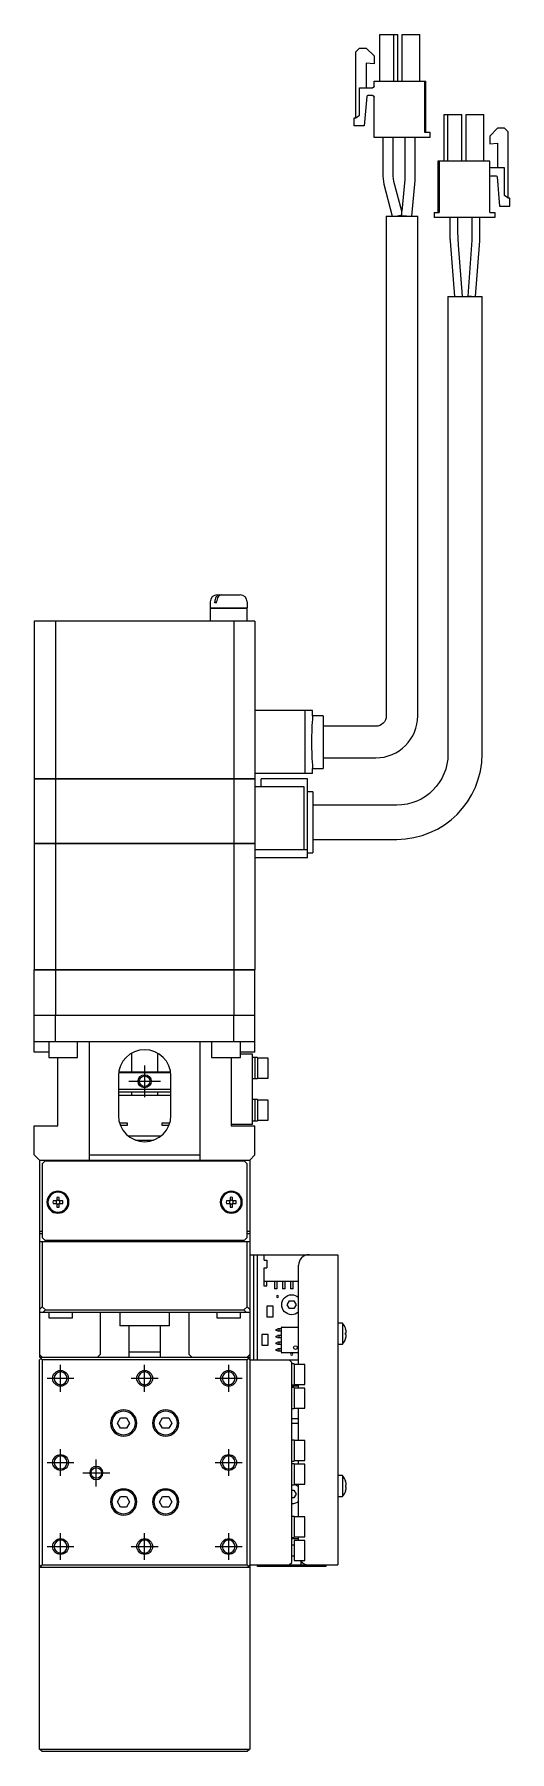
# Model space of a CAD drawing. Extents: x 0 to 875, y -8 to 752.
# Drawn here: x 350.1 to 440.6, y 10 to 336.6 of the extents above; entities that cross this region are included whole.
import ezdxf

# ---------------------------------------------------------------- set-up
doc = ezdxf.new("R2010")
doc.units = 0
doc.header["$LTSCALE"] = 0.5
doc.linetypes.add('CENTER', pattern=[50.8, 31.75, -6.35, 6.35, -6.35])
for name, color, linetype in [('MSM_CENTER', 1, 'CENTER'), ('MSM_CONTINUOUS', 7, 'CONTINUOUS'), ('MSM_NARROW', 5, 'CONTINUOUS')]:
    doc.layers.add(name, color=color, linetype=linetype)

msp = doc.modelspace()

# ---------------------------------------------------------------- linework, layer by layer
at = {"layer": 'MSM_CENTER'}
for p, q in [((371.12, 140.5), (371.12, 134.5)), ((368.12, 137.5), (374.12, 137.5)), ((355.12, 78.45), (355.12, 83.55)), ((371.12, 78.45), (371.12, 83.55)), ((387.12, 78.45), (387.12, 83.55)), ((352.57, 81), (357.67, 81)), ((368.57, 81), (373.67, 81)), ((384.57, 81), (389.67, 81)), ((355.12, 62.45), (355.12, 67.55)), ((361.92, 60.45), (361.92, 65.55)), ((387.12, 62.45), (387.12, 67.55)), ((352.57, 65), (357.67, 65)), ((359.37, 63), (364.47, 63)), ((384.57, 65), (389.67, 65)), ((352.57, 49), (357.67, 49)), ((355.12, 46.45), (355.12, 51.55)), ((368.57, 49), (373.67, 49)), ((371.12, 46.45), (371.12, 51.55)), ((384.57, 49), (389.67, 49)), ((387.12, 46.45), (387.12, 51.55))]:
    msp.add_line(p, q, dxfattribs=at)
at = {"layer": 'MSM_CONTINUOUS'}
for p, q in [((415.92, 327.7), (415.92, 336.6)), ((415.92, 327.7), (415.92, 336.6)), ((415.92, 336.6), (419.32, 336.6)), ((418.57, 327.7), (418.57, 336.6)), ((419.32, 327.7), (419.32, 336.6)), ((420.12, 327.7), (420.12, 336.6)), ((420.12, 336.6), (423.52, 336.6)), ((420.12, 327.7), (420.12, 336.6)), ((423.52, 327.7), (423.52, 336.6)), ((411.32, 333.3), (412.02, 334)), ((411.32, 333.3), (412.02, 334)), ((411.32, 320.7), (411.32, 333.3)), ((411.32, 320.7), (411.32, 333.3)), ((412.02, 334), (413.32, 334)), ((413.32, 334), (414.82, 332.5)), ((414.82, 331), (413.32, 331.13)), ((413.32, 331.13), (413.32, 326.45)), ((414.82, 331), (413.32, 331.13)), ((414.82, 332.5), (414.82, 331)), ((414.82, 326.75), (414.82, 327.7)), ((414.82, 327.7), (424.67, 327.7)), ((414.82, 326.75), (414.82, 327.7)), ((414.82, 326.75), (414.82, 326.75)), ((424.42, 327.7), (424.42, 318)), ((424.67, 318), (424.67, 327.7)), ((412.02, 321.2), (412.02, 326.45)), ((412.02, 326.45), (414.52, 326.45)), ((412.02, 321.2), (412.02, 326.45)), ((413.42, 324.77), (412.93, 319.2)), ((414.52, 324.95), (413.62, 324.95)), ((414.82, 317), (414.82, 324.65)), ((414.82, 324.65), (414.82, 324.65)), ((414.82, 317), (414.82, 324.65)), ((411.02, 319.2), (411.02, 320.7)), ((411.02, 320.7), (411.32, 320.7)), ((411.02, 319.2), (411.02, 320.7)), ((411.32, 320.7), (412.02, 321.2)), ((411.32, 320.7), (412.02, 321.2)), ((428.12, 312.45), (428.12, 321.35)), ((428.12, 321.35), (431.52, 321.35)), ((428.87, 312.45), (428.87, 321.35)), ((431.52, 312.45), (431.52, 321.35)), ((432.32, 321.35), (435.72, 321.35)), ((432.32, 312.45), (432.32, 321.35)), ((435.72, 312.45), (435.72, 321.35)), ((412.93, 319.2), (411.02, 319.2)), ((425.42, 317), (414.82, 317)), ((416.44, 317), (416.44, 309.64)), ((418.44, 309.64), (418.44, 317)), ((420.64, 317), (420.64, 309.1)), ((422.64, 309.1), (422.64, 317)), ((424.42, 318), (425.42, 318)), ((425.42, 318), (425.42, 317)), ((438.32, 318.75), (436.82, 317.25)), ((436.82, 317.25), (436.82, 315.75)), ((439.62, 318.75), (438.32, 318.75)), ((440.32, 318.05), (439.62, 318.75)), ((440.32, 305.45), (440.32, 318.05)), ((436.82, 315.75), (438.32, 315.88)), ((438.32, 315.88), (438.32, 311.2)), ((436.82, 312.45), (426.97, 312.45)), ((426.97, 312.45), (426.97, 302.75)), ((427.22, 312.45), (427.22, 302.75)), ((436.82, 302.75), (436.82, 312.45)), ((439.62, 311.2), (437.12, 311.2)), ((439.62, 305.95), (439.62, 311.2)), ((416.44, 309.64), (416.64, 308.13)), ((416.64, 308.13), (418.24, 302)), ((418.57, 308.63), (418.44, 309.64)), ((420.06, 302.95), (418.57, 308.63)), ((420.64, 309), (420.06, 302.95)), ((420.64, 309.1), (420.64, 309)), ((421.97, 302), (422.63, 308.81)), ((422.63, 308.81), (422.64, 309.1)), ((437.12, 309.7), (438.02, 309.7)), ((438.22, 309.52), (438.7, 303.95)), ((438.7, 303.95), (440.62, 303.95)), ((440.32, 305.45), (439.62, 305.95)), ((440.62, 305.45), (440.32, 305.45)), ((440.62, 303.95), (440.62, 305.45)), ((417.12, 302), (423.12, 302)), ((417.12, 302), (417.12, 207)), ((420.11, 302.22), (419.27, 302)), ((419.98, 302.19), (419.97, 302.1)), ((420.97, 302), (419.97, 302.1)), ((420.11, 302.22), (420.06, 302.95)), ((423.12, 207), (423.12, 302)), ((426.22, 302.75), (426.22, 301.75)), ((426.22, 302.75), (427.22, 302.75)), ((437.82, 301.75), (426.22, 301.75)), ((429.24, 301.75), (429.24, 298.15)), ((430.74, 299.12), (430.74, 301.75)), ((433.44, 301.75), (433.44, 298.12)), ((434.94, 298.12), (434.94, 301.75)), ((436.82, 302.75), (437.82, 302.75)), ((437.82, 302.75), (437.82, 301.75)), ((429.28, 297.29), (430.12, 286.75)), ((430.85, 296.49), (430.74, 299.12)), ((433.42, 297.43), (432.62, 286.81)), ((434.12, 286.75), (434.91, 297.32)), ((431.62, 286.81), (430.85, 296.49)), ((428.87, 286.75), (435.37, 286.75)), ((428.87, 286.75), (428.87, 199.75)), ((433.37, 286.75), (432.62, 286.81)), ((435.37, 199.75), (435.37, 286.75)), ((383.62, 228.7), (383.62, 227.55)), ((384.47, 228.5), (384.47, 228.7)), ((384.83, 228.5), (384.83, 228.7)), ((384.92, 230), (389.32, 230)), ((390.62, 228.7), (390.62, 227.55)), ((383.62, 227.55), (390.62, 227.55)), ((383.62, 227.5), (383.62, 225)), ((383.62, 227.5), (390.62, 227.5)), ((383.67, 227.5), (383.67, 227.55)), ((384.83, 228.5), (384.47, 228.5)), ((390.57, 227.5), (390.57, 227.55)), ((390.62, 225), (390.62, 227.5)), ((350.12, 225), (350.12, 195.05)), ((392.12, 225), (350.12, 225)), ((354.15, 225), (354.15, 195.05)), ((388.09, 225), (388.09, 195.05)), ((392.12, 225), (392.12, 195.05)), ((403.11, 208), (392.12, 208)), ((401.69, 196), (401.69, 208)), ((403.11, 207), (403.11, 208)), ((405.12, 207), (403.11, 207)), ((405.12, 207), (405.12, 197)), ((415.12, 205), (405.12, 205)), ((403.11, 196), (392.12, 196)), ((403.11, 196), (403.11, 197)), ((403.11, 197), (405.12, 197)), ((405.12, 199), (415.12, 199)), ((350.12, 195.05), (392.12, 195.05)), ((350.12, 195), (350.12, 182.75)), ((350.12, 195), (392.12, 195)), ((350.17, 195.05), (350.17, 195)), ((354.15, 195), (354.15, 182.75)), ((354.41, 195.05), (354.41, 195)), ((387.83, 195.05), (387.83, 195)), ((388.09, 195), (388.09, 182.75)), ((392.07, 195.05), (392.07, 195)), ((392.12, 195), (392.12, 158.75)), ((401.52, 193.5), (392.12, 193.5)), ((402.12, 195), (393.32, 195)), ((393.32, 193.5), (393.32, 195)), ((401.52, 181.5), (401.52, 193.5)), ((402.12, 180), (402.12, 195)), ((403.12, 192.57), (402.12, 192.57)), ((403.12, 192.57), (403.12, 180.93)), ((419.12, 190), (403.12, 190)), ((403.12, 183.5), (419.12, 183.5)), ((350.12, 182.75), (392.12, 182.75)), ((350.12, 182.7), (350.12, 158.75)), ((350.12, 182.7), (392.12, 182.7)), ((350.17, 182.75), (350.17, 182.7)), ((354.15, 182.7), (354.15, 158.75)), ((354.41, 182.75), (354.41, 182.7)), ((387.83, 182.75), (387.83, 182.7)), ((388.09, 182.7), (388.09, 158.75)), ((392.07, 182.75), (392.07, 182.7)), ((402.12, 181.5), (392.12, 181.5)), ((402.12, 180), (392.12, 180)), ((402.12, 180.93), (403.12, 180.93)), ((350.12, 158.75), (392.12, 158.75)), ((350.12, 158.7), (392.12, 158.7)), ((350.12, 143), (350.12, 158.7)), ((350.17, 158.75), (350.17, 158.7)), ((354.15, 158.7), (354.15, 150)), ((354.41, 158.75), (354.41, 158.7)), ((387.83, 158.75), (387.83, 158.7)), ((388.09, 158.7), (388.09, 150)), ((392.07, 158.75), (392.07, 158.7)), ((392.12, 143), (392.12, 158.7)), ((392.12, 150), (350.12, 150)), ((354.12, 150), (354.12, 145)), ((388.12, 145), (388.12, 150)), ((392.12, 145), (350.12, 145)), ((352.87, 145), (352.87, 142)), ((358.37, 142), (358.37, 145)), ((360.62, 122.5), (360.62, 145)), ((381.62, 145), (381.62, 122.5)), ((383.87, 145), (383.87, 142)), ((389.37, 142), (389.37, 145)), ((352.87, 143), (350.12, 143)), ((352.87, 142), (358.37, 142)), ((354.62, 129), (354.62, 142)), ((368.62, 142.83), (368.62, 139.3)), ((373.62, 139.3), (373.62, 142.83)), ((383.87, 142), (389.37, 142)), ((387.62, 142), (387.62, 129)), ((392.12, 143), (389.37, 143)), ((389.37, 142.7), (391.62, 142.7)), ((391.62, 142.7), (391.62, 129.3)), ((392.62, 142), (391.62, 142)), ((392.12, 142), (392.12, 138)), ((392.62, 142), (392.62, 138)), ((394.62, 141.9), (392.62, 141.9)), ((394.62, 138.1), (394.62, 141.9)), ((366.12, 138.5), (366.12, 131)), ((376.08, 139.1), (366.15, 139.1)), ((366.18, 139.3), (376.05, 139.3)), ((376.12, 131), (376.12, 138.5)), ((391.62, 138), (392.62, 138)), ((392.62, 138.1), (394.62, 138.1)), ((366.12, 136), (376.12, 136)), ((366.12, 135.5), (376.12, 135.5)), ((376.12, 134.8), (366.12, 134.8)), ((368.62, 135.5), (368.62, 134.8)), ((373.62, 134.8), (373.62, 135.5)), ((392.62, 134), (391.62, 134)), ((392.12, 134), (392.12, 130)), ((392.62, 134), (392.62, 130)), ((394.62, 133.9), (392.62, 133.9)), ((394.62, 130.1), (394.62, 133.9)), ((350.12, 129), (354.62, 129)), ((350.12, 123.5), (350.12, 129)), ((366.32, 129.6), (367.79, 129.6)), ((367.79, 129.1), (366.49, 129.1)), ((367.77, 129.6), (367.77, 129.1)), ((367.79, 129.6), (367.79, 129.1)), ((374.45, 129.6), (375.92, 129.6)), ((374.45, 129.1), (374.45, 129.6)), ((375.74, 129.1), (374.45, 129.1)), ((374.47, 129.1), (374.47, 129.6)), ((391.62, 129.3), (387.62, 129.3)), ((387.62, 129), (392.12, 129)), ((391.62, 130), (392.62, 130)), ((392.12, 123.5), (392.12, 129)), ((392.62, 130.1), (394.62, 130.1)), ((367.99, 127.1), (374.25, 127.1)), ((369.41, 126.3), (372.82, 126.3)), ((369.87, 126.3), (369.87, 126.16)), ((372.37, 126.16), (372.37, 126.3)), ((350.12, 123.5), (351.12, 122.5)), ((351.12, 122.5), (391.12, 122.5)), ((351.12, 122.5), (351.12, 85)), ((352.12, 122.3), (351.62, 121.8)), ((351.62, 121.8), (351.62, 107.8)), ((390.12, 122.3), (352.12, 122.3)), ((360.62, 123.5), (381.62, 123.5)), ((361.12, 122.5), (361.12, 122.3)), ((363.62, 122.5), (363.62, 122.3)), ((378.62, 122.3), (378.62, 122.5)), ((381.12, 122.3), (381.12, 122.5)), ((390.62, 121.8), (390.12, 122.3)), ((390.62, 107.8), (390.62, 121.8)), ((391.12, 122.5), (392.12, 123.5)), ((391.12, 122.5), (391.12, 10.5)), ((354.38, 114.74), (353.7, 114.74)), ((354.38, 115.42), (354.38, 114.74)), ((354.86, 114.74), (354.86, 115.42)), ((355.54, 114.74), (354.86, 114.74)), ((387.38, 114.74), (386.7, 114.74)), ((387.38, 115.42), (387.38, 114.74)), ((387.86, 114.74), (387.86, 115.42)), ((388.54, 114.74), (387.86, 114.74)), ((353.7, 114.26), (354.38, 114.26)), ((354.38, 114.26), (354.38, 113.58)), ((354.86, 113.58), (354.86, 114.26)), ((354.86, 114.26), (355.54, 114.26)), ((386.7, 114.26), (387.38, 114.26)), ((387.38, 114.26), (387.38, 113.58)), ((387.86, 113.58), (387.86, 114.26)), ((387.86, 114.26), (388.54, 114.26)), ((351.12, 109), (351.62, 109)), ((351.62, 108.5), (351.12, 108.5)), ((351.62, 107.8), (352.12, 107.3)), ((390.12, 107.3), (390.62, 107.8)), ((390.62, 109), (391.12, 109)), ((391.12, 108.5), (390.62, 108.5)), ((351.12, 107), (391.12, 107)), ((351.62, 107), (351.62, 94.61)), ((352.12, 107.3), (390.12, 107.3)), ((361.12, 107.3), (361.12, 107)), ((362.87, 107), (362.87, 107.3)), ((366.12, 107.3), (366.12, 107.2)), ((366.12, 107.2), (376.12, 107.2)), ((366.12, 107.2), (366.32, 107)), ((375.92, 107), (376.12, 107.2)), ((376.12, 107.2), (376.12, 107.3)), ((379.37, 107.3), (379.37, 107)), ((381.12, 107), (381.12, 107.3)), ((390.62, 94.61), (390.62, 107)), ((391.12, 104.5), (407.92, 104.5)), ((391.92, 84.5), (391.92, 104.5)), ((392.62, 84.5), (392.62, 104.5)), ((393.87, 103.5), (393.87, 104.5)), ((393.87, 103.5), (394.37, 103.5)), ((393.87, 102), (394.37, 102)), ((393.87, 98.5), (393.87, 102)), ((394.37, 103.5), (394.37, 102)), ((400.42, 83.65), (400.42, 102.5)), ((407.92, 104.5), (407.92, 45.5)), ((393.87, 99.5), (400.42, 99.5)), ((394.37, 98.5), (393.87, 98.5)), ((394.37, 98.5), (394.37, 99.5)), ((395.87, 99.5), (395.87, 98)), ((396.37, 98), (395.87, 98)), ((396.37, 98), (396.37, 99.5)), ((397.37, 99.5), (397.37, 98)), ((397.87, 98), (397.37, 98)), ((397.87, 98), (397.87, 99.5)), ((398.87, 99.5), (398.87, 98)), ((399.37, 98), (398.87, 98)), ((399.37, 98), (399.37, 99.5)), ((400.37, 99.5), (400.37, 98)), ((400.42, 98), (400.37, 98)), ((398.25, 95), (398.69, 95.75)), ((398.69, 94.25), (398.25, 95)), ((398.69, 95.75), (399.55, 95.75)), ((399.55, 95.75), (399.98, 95)), ((399.98, 95), (399.55, 94.25)), ((351.12, 94.11), (351.62, 94.61)), ((391.12, 93.5), (351.12, 93.5)), ((351.62, 94.61), (352.23, 94)), ((352.23, 94), (351.73, 93.5)), ((352.23, 94), (390.01, 94)), ((352.87, 93.5), (352.87, 92.5)), ((352.87, 92.5), (357.37, 92.5)), ((357.37, 92.5), (357.37, 93.5)), ((362.63, 93.5), (362.63, 85.5)), ((366.37, 93.5), (366.37, 91)), ((375.87, 91), (375.87, 93.5)), ((379.6, 85.5), (379.6, 93.5)), ((384.87, 93.5), (384.87, 92.5)), ((384.87, 92.5), (389.37, 92.5)), ((389.37, 92.5), (389.37, 93.5)), ((390.01, 94), (390.62, 94.61)), ((390.51, 93.5), (390.01, 94)), ((390.62, 94.61), (391.12, 94.11)), ((394.37, 94.7), (394.37, 92.7)), ((395.62, 94.7), (394.37, 94.7)), ((394.37, 92.7), (395.62, 92.7)), ((395.62, 92.7), (395.62, 94.7)), ((399.55, 94.25), (398.69, 94.25)), ((408.82, 91.5), (407.92, 91.5)), ((408.82, 91.5), (408.82, 87.5)), ((375.87, 91), (366.37, 91)), ((368.12, 91), (368.12, 85)), ((374.12, 85), (374.12, 91)), ((393.41, 89.31), (393.41, 87.31)), ((394.66, 89.31), (393.41, 89.31)), ((394.66, 87.31), (394.66, 89.31)), ((396.12, 90.31), (396.12, 90.11)), ((396.12, 90.31), (396.37, 90.31)), ((396.37, 90.11), (396.12, 90.11)), ((396.12, 89.04), (396.37, 89.04)), ((396.12, 89.04), (396.12, 88.84)), ((396.37, 88.84), (396.12, 88.84)), ((396.37, 90.31), (396.43, 90.42)), ((396.43, 89.99), (396.37, 90.11)), ((396.37, 89.04), (396.43, 89.15)), ((396.43, 88.72), (396.37, 88.84)), ((397.17, 90.42), (396.43, 90.42)), ((397.17, 89.99), (396.43, 89.99)), ((397.17, 89.15), (396.43, 89.15)), ((397.17, 88.72), (396.43, 88.72)), ((396.73, 89.99), (396.73, 90.42)), ((396.73, 88.72), (396.73, 89.15)), ((397.17, 85.95), (397.17, 90.65)), ((397.27, 90.75), (400.42, 90.75)), ((409.39, 90.39), (409.39, 90.39)), ((409.39, 89.68), (409.51, 89.68)), ((409.51, 89.32), (409.39, 89.32)), ((409.39, 88.61), (409.39, 88.61)), ((351.62, 85), (351.12, 85.5)), ((351.12, 85), (391.12, 85)), ((351.12, 84.5), (351.62, 85)), ((362.63, 85.5), (362.13, 85)), ((374.12, 86), (368.12, 86)), ((380.1, 85), (379.6, 85.5)), ((391.12, 85.5), (390.62, 85)), ((390.62, 85), (391.12, 84.5)), ((393.41, 87.31), (394.66, 87.31)), ((396.12, 87.77), (396.12, 87.57)), ((396.12, 87.77), (396.37, 87.77)), ((396.37, 87.57), (396.12, 87.57)), ((396.12, 86.5), (396.12, 86.3)), ((396.12, 86.5), (396.37, 86.5)), ((396.37, 86.3), (396.12, 86.3)), ((396.37, 87.77), (396.43, 87.88)), ((396.43, 87.45), (396.37, 87.57)), ((396.37, 86.5), (396.43, 86.61)), ((396.43, 86.18), (396.37, 86.3)), ((397.17, 87.88), (396.43, 87.88)), ((397.17, 87.45), (396.43, 87.45)), ((397.17, 86.61), (396.43, 86.61)), ((397.17, 86.18), (396.43, 86.18)), ((396.73, 87.45), (396.73, 87.88)), ((396.73, 86.18), (396.73, 86.61)), ((400.42, 85.85), (397.27, 85.85)), ((407.92, 87.5), (408.82, 87.5)), ((351.12, 10.5), (351.12, 84.5)), ((351.62, 84.5), (351.37, 84.75)), ((351.62, 84.5), (351.62, 45.5)), ((390.62, 84.5), (351.62, 84.5)), ((390.87, 84.75), (390.62, 84.5)), ((390.62, 45.5), (390.62, 84.5)), ((391.12, 84.5), (400.42, 84.5)), ((399.12, 84), (398.62, 84.5)), ((399.12, 46), (399.12, 84)), ((399.62, 83.75), (399.12, 83.75)), ((399.62, 83.75), (399.62, 79.75)), ((401.62, 83.65), (399.62, 83.65)), ((401.62, 79.85), (401.62, 83.65)), ((399.12, 79.75), (399.62, 79.75)), ((400.42, 79.5), (399.12, 79.5)), ((399.62, 79.25), (399.12, 79.25)), ((399.62, 79.85), (401.62, 79.85)), ((399.62, 79.25), (399.62, 75.25)), ((401.62, 79.15), (399.62, 79.15)), ((400.42, 79.15), (400.42, 79.85)), ((401.62, 75.35), (401.62, 79.15)), ((399.12, 75.25), (399.62, 75.25)), ((399.62, 75.35), (401.62, 75.35)), ((400.42, 69.15), (400.42, 75.35)), ((365.96, 72.5), (366.54, 73.5)), ((366.54, 71.5), (365.96, 72.5)), ((366.54, 73.5), (367.7, 73.5)), ((367.7, 73.5), (368.27, 72.5)), ((368.27, 72.5), (367.7, 71.5)), ((373.96, 72.5), (374.54, 73.5)), ((374.54, 71.5), (373.96, 72.5)), ((374.54, 73.5), (375.7, 73.5)), ((375.7, 73.5), (376.27, 72.5)), ((376.27, 72.5), (375.7, 71.5)), ((399.12, 73.37), (400.42, 73.37)), ((400.42, 72.44), (399.12, 72.44)), ((367.7, 71.5), (366.54, 71.5)), ((375.7, 71.5), (374.54, 71.5)), ((399.62, 69.25), (399.12, 69.25)), ((399.62, 69.25), (399.62, 65.25)), ((399.62, 69.24), (400.42, 69.24)), ((401.62, 69.15), (399.62, 69.15)), ((401.62, 65.35), (401.62, 69.15)), ((399.62, 65.35), (401.62, 65.35)), ((400.42, 64.65), (400.42, 65.35)), ((399.12, 65.25), (399.62, 65.25)), ((399.62, 64.75), (399.12, 64.75)), ((399.62, 64.75), (399.62, 60.75)), ((401.62, 64.65), (399.62, 64.65)), ((401.62, 60.85), (401.62, 64.65)), ((408.82, 62.5), (407.92, 62.5)), ((408.82, 62.5), (408.82, 58.5)), ((399.12, 60.75), (399.62, 60.75)), ((399.12, 59.75), (399.55, 59.75)), ((399.55, 59.75), (399.98, 59)), ((399.98, 59), (399.55, 58.25)), ((399.62, 60.85), (401.62, 60.85)), ((400.42, 54.65), (400.42, 60.85)), ((409.39, 61.39), (409.39, 61.39)), ((409.39, 60.68), (409.51, 60.68)), ((409.51, 60.32), (409.39, 60.32)), ((409.39, 59.61), (409.39, 59.61)), ((365.96, 57.5), (366.54, 58.5)), ((366.54, 56.5), (365.96, 57.5)), ((366.54, 58.5), (367.7, 58.5)), ((367.7, 56.5), (366.54, 56.5)), ((367.7, 58.5), (368.27, 57.5)), ((368.27, 57.5), (367.7, 56.5)), ((373.96, 57.5), (374.54, 58.5)), ((374.54, 56.5), (373.96, 57.5)), ((374.54, 58.5), (375.7, 58.5)), ((375.7, 56.5), (374.54, 56.5)), ((375.7, 58.5), (376.27, 57.5)), ((376.27, 57.5), (375.7, 56.5)), ((399.55, 58.25), (399.12, 58.25)), ((407.92, 58.5), (408.82, 58.5)), ((399.62, 54.75), (399.12, 54.75)), ((399.62, 54.75), (399.62, 50.75)), ((400.42, 54.66), (399.62, 54.66)), ((401.62, 54.65), (399.62, 54.65)), ((401.62, 50.85), (401.62, 54.65)), ((399.12, 50.75), (399.62, 50.75)), ((400.42, 50.5), (399.12, 50.5)), ((399.62, 49.25), (399.12, 49.25)), ((399.62, 50.85), (401.62, 50.85)), ((399.62, 50.15), (399.62, 46.35)), ((401.62, 50.15), (399.62, 50.15)), ((400.42, 50.15), (400.42, 50.85)), ((401.62, 46.35), (401.62, 50.15)), ((398.62, 45.5), (399.12, 46)), ((399.12, 47.25), (399.62, 47.25)), ((399.62, 46.35), (401.62, 46.35)), ((400.87, 46.24), (400.87, 45.5)), ((351.62, 45), (351.12, 45.5)), ((391.12, 45), (351.12, 45)), ((351.37, 45.25), (351.62, 45.5)), ((351.62, 45.5), (390.62, 45.5)), ((390.62, 45.5), (390.87, 45.25)), ((390.87, 45.25), (390.62, 45)), ((391.12, 45.5), (390.87, 45.25)), ((391.12, 45.5), (407.92, 45.5)), ((392.62, 45.2), (392.62, 45.5)), ((405.62, 45.2), (392.62, 45.2)), ((405.62, 45.5), (405.62, 45.2)), ((351.12, 10.5), (391.12, 10.5)), ((351.62, 10), (351.12, 10.5)), ((390.62, 10), (351.62, 10)), ((391.12, 10.5), (390.62, 10))]:
    msp.add_line(p, q, dxfattribs=at)
for centre, radius in [((371.12, 137.5), 1.01), ((399.82, 86.85), 0.35), ((361.92, 63), 1.01)]:
    msp.add_circle(centre, radius, dxfattribs=at)
at = {"layer": 'MSM_CONTINUOUS', "extrusion": (0, 0, -1)}
for centre, radius in [((-354.62, 114.5), 2.1), ((-354.62, 114.5), 1.9), ((-387.62, 114.5), 2.1), ((-387.62, 114.5), 1.9), ((-396.42, 96.56), 0.2), ((-399.12, 85.61), 0.2), ((-355.12, 81), 1.23), ((-371.12, 81), 1.23), ((-387.12, 81), 1.23), ((-367.12, 72.5), 2.5), ((-367.12, 72.5), 2.25), ((-375.12, 72.5), 2.5), ((-375.12, 72.5), 2.25), ((-355.12, 65), 1.23), ((-387.12, 65), 1.23), ((-367.12, 57.5), 2.5), ((-367.12, 57.5), 2.25), ((-375.12, 57.5), 2.5), ((-375.12, 57.5), 2.25), ((-355.12, 49), 1.23), ((-371.12, 49), 1.23), ((-387.12, 49), 1.23)]:
    msp.add_circle(centre, radius, dxfattribs=at)
at = {"layer": 'MSM_CONTINUOUS'}
for centre, radius, start, end in [((414.52, 326.75), 0.3, 270, 0), ((413.62, 324.75), 0.2, 90, 175), ((414.52, 324.65), 0.3, 0, 90), ((414.52, 324.65), 0.3, 0, 90), ((439.99, 298.15), 10.75, 180, 184.548), ((424.19, 298.12), 10.75, 355.7108, 0), ((384.92, 228.7), 1.3, 90, 180), ((386.14, 228.72), 1.66, 150.2769, 180.5545), ((385.47, 229.11), 0.891, 94.9633, 151.2514), ((386.44, 228.72), 1.61, 145.2137, 180.7416), ((385.79, 229.19), 0.809, 92.7073, 146.3874), ((389.32, 228.7), 1.3, 0, 90), ((463.13, 201.99), 60.23, 175.2289, 179.9909), ((415.12, 207), 8, 270, 0), ((463.16, 202.01), 60.26, 180.0102, 184.77), ((419.12, 199.75), 16.25, 270, 0), ((371.12, 138.5), 5, 0, 180), ((371.12, 131), 5, 180, 0), ((354.62, 114.5), 0.95, 165.3667, 194.6333), ((354.62, 114.5), 0.365, 138.8496, 221.1504), ((354.62, 114.5), 0.95, 75.3667, 104.6333), ((354.62, 114.5), 0.365, 48.8496, 131.1504), ((354.62, 114.5), 0.365, 318.8496, 41.1504), ((354.62, 114.5), 0.95, 345.3667, 14.6333), ((387.62, 114.5), 0.95, 165.3667, 194.6333), ((387.62, 114.5), 0.365, 138.8496, 221.1504), ((387.62, 114.5), 0.95, 75.3667, 104.6333), ((387.62, 114.5), 0.365, 48.8496, 131.1504), ((387.62, 114.5), 0.365, 318.8496, 41.1504), ((387.62, 114.5), 0.95, 345.3667, 14.6333), ((354.62, 114.5), 0.365, 228.8496, 311.1504), ((354.62, 114.5), 0.95, 255.3667, 284.6333), ((387.62, 114.5), 0.365, 228.8496, 311.1504), ((387.62, 114.5), 0.95, 255.3667, 284.6333), ((402.42, 102.5), 2, 90, 180), ((406.32, 89.5), 3.2, 16.1225, 38.6822), ((397.27, 90.65), 0.1, 90, 180), ((406.32, 89.5), 3.2, 321.3178, 343.8775), ((406.32, 89.5), 3.19, 3.2297, 16.1067), ((405.53, 89.5), 3.86, 357.3272, 2.6728), ((406.32, 89.5), 3.19, 343.8933, 356.7703), ((397.27, 85.95), 0.1, 180, 270), ((406.32, 60.5), 3.2, 16.1225, 38.6822), ((406.32, 60.5), 3.2, 321.3178, 343.8775), ((406.32, 60.5), 3.19, 3.2297, 16.1067), ((406.12, 60.5), 3.28, 356.851, 3.149), ((406.32, 60.5), 3.19, 343.8933, 356.7703), ((402.42, 47.5), 2, 215.0996, 270)]:
    msp.add_arc(centre, radius, start, end, dxfattribs=at)
at = {"layer": 'MSM_CONTINUOUS', "extrusion": (0, 0, -1)}
for centre, radius, start, end in [((-414.52, 326.75), 0.3, 180, 270), ((-414.52, 326.75), 0.3, 180, 270), ((-414.52, 324.65), 0.3, 90, 180), ((-414.52, 324.65), 0.3, 90, 180), ((-437.12, 311.5), 0.3, 270, 0), ((-437.12, 309.4), 0.3, 0, 90), ((-438.02, 309.5), 0.2, 90, 175), ((-424.19, 298.12), 9.25, 180, 184.2892), ((-415.12, 207), 2, 180, 270), ((-419.12, 199.75), 9.75, 180, 270), ((-399.12, 95), 1.9, 226.8264, 133.1735), ((-399.12, 59), 1.9, 105.2575, 133.1736), ((-399.12, 59), 1.9, 226.8264, 270)]:
    msp.add_arc(centre, radius, start, end, dxfattribs=at)
at = {"layer": 'MSM_NARROW'}
for centre, radius in [((371.12, 137.5), 1.25), ((355.12, 81), 1.5), ((371.12, 81), 1.5), ((387.12, 81), 1.5), ((355.12, 65), 1.5), ((387.12, 65), 1.5), ((355.12, 49), 1.5), ((371.12, 49), 1.5), ((387.12, 49), 1.5)]:
    msp.add_circle(centre, radius, dxfattribs=at)
at = {"layer": 'MSM_NARROW', "extrusion": (0, 0, -1)}
msp.add_circle((-361.92, 63), 1.25, dxfattribs=at)

doc.saveas('drawing.dxf')
